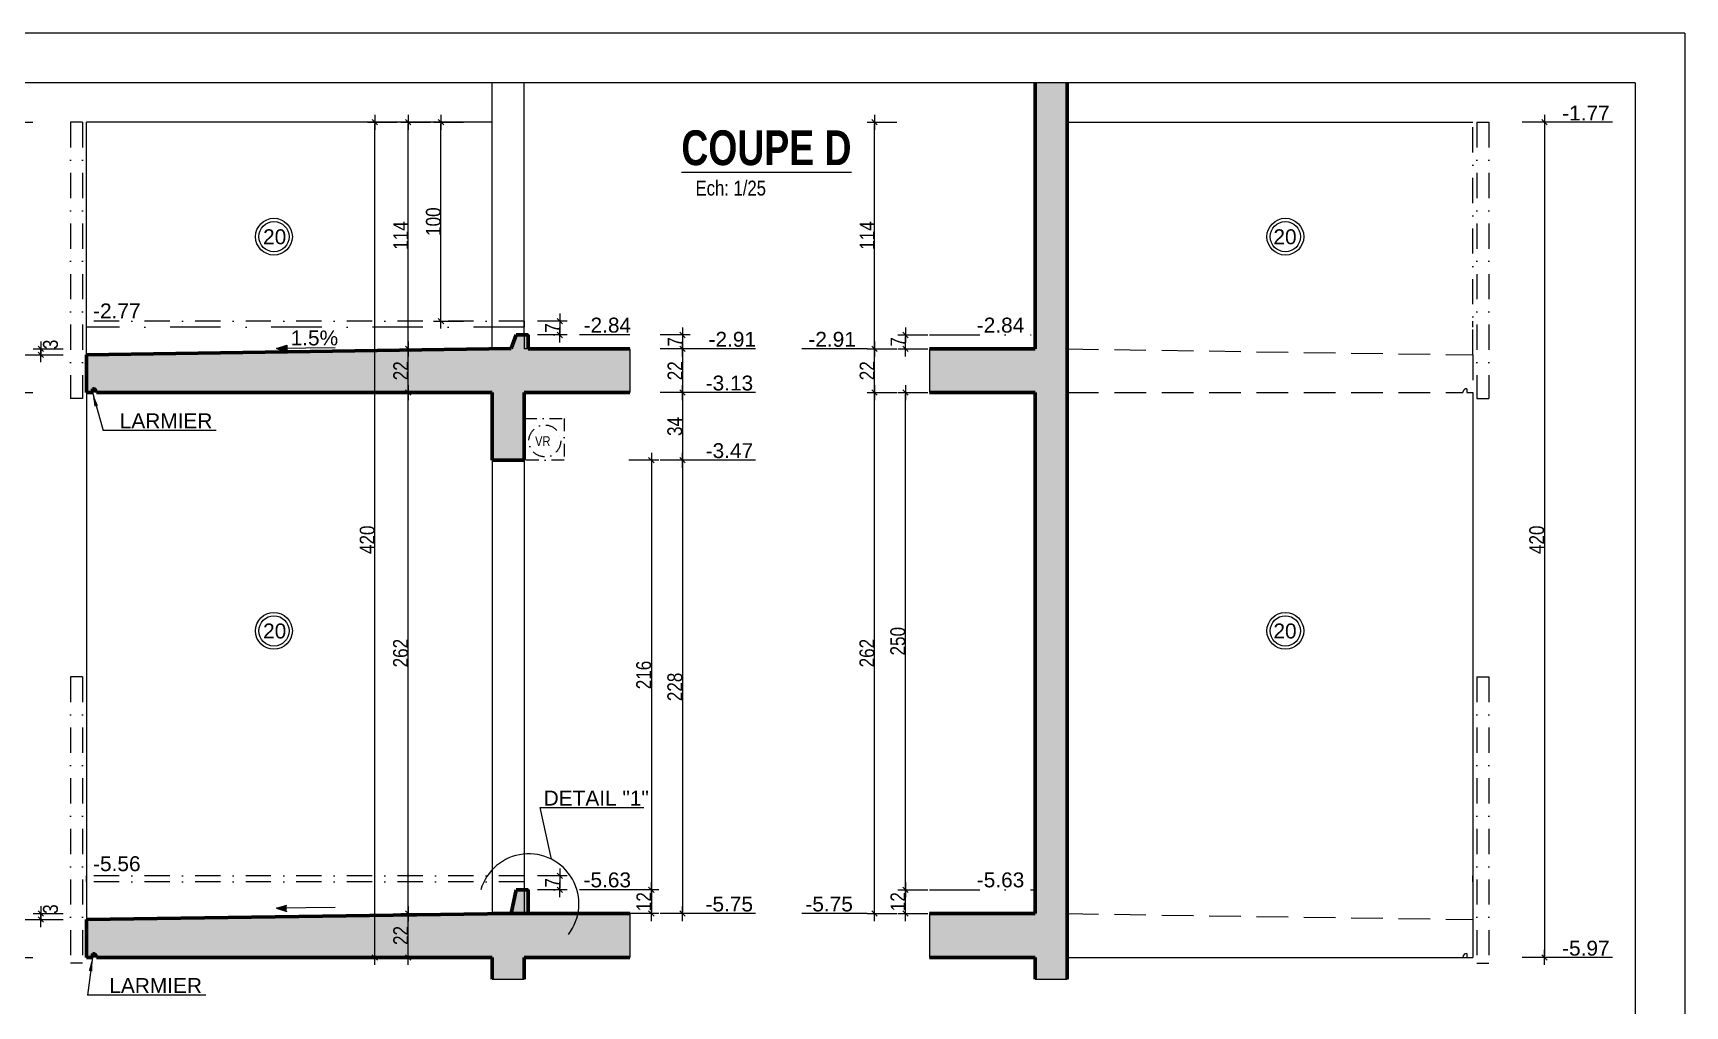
# Model space of a CAD drawing. Header units: millimetres. Extents: x -1921 to 5237, y 0 to 8595.
# Drawn here: x 3576 to 5237, y 7617 to 8595 of the extents above; entities that cross this region are included whole.
import ezdxf
from ezdxf.enums import TextEntityAlignment as Align

# ---------------------------------------------------------------- set-up
doc = ezdxf.new("R2010")
doc.units = ezdxf.units.MM
for name, pattern in [('CACHE2', [4.7625, 3.175, -1.5875]), ('CACHEX2', [19.05, 12.7, -6.35]), ('TIRETPTX2', [50.8, 25.4, -12.7, 0, -12.7])]:
    doc.linetypes.add(name, pattern=pattern)
for name, color, linetype, lineweight in [('01_Cad_1_', 5, 'Continuous', 9), ('01_murs_coup', 5, 'Continuous', 60), ('01_tram_axes', 2, 'TIRETPTX2', 9)]:
    doc.layers.add(name, color=color, linetype=linetype, lineweight=lineweight)
for name, color, linetype in [('01_cote_gen', 4, 'Continuous'), ('01_linteaux', 2, 'Continuous'), ('01_poch_BN', 9, 'Continuous'), ('01_poch_murs', 253, 'Continuous'), ('01_texte', 230, 'Continuous'), ('AA_COTES', 2, 'Continuous')]:
    doc.layers.add(name, color=color, linetype=linetype)
doc.styles.add('ARIAL', font='arial.ttf')
doc.styles.add('impact', font='impact.ttf')
doc.styles.add('MATTE_TXT', font='arial.ttf')
doc.styles.add('STYLE2', font='ARIALN.TTF')
doc.dimstyles.new('JB25', dxfattribs={"dimscale": 0.1, "dimtxt": 150, "dimasz": 15, "dimexe": 0.1, "dimexo": 0.1, "dimgap": 0.09, "dimtad": 1, "dimdec": 1, "dimlfac": 0.5, "dimdsep": 46, "dimtxsty": 'STYLE2', "dimblk1": 'BOND_G', "dimblk2": 'BOND_D', "dimsah": 1, "dimcen": 1.5, "dimdle": 0.01, "dimse1": 1, "dimse2": 1, "dimclrd": 4, "dimclre": 2, "dimclrt": 6, "dimazin": 2, "dimtfac": 2.333333, "dimtdec": 1, "dimtix": 1, "dimtmove": 2, "dimatfit": 3, "dimldrblk": 'BOND_G', "dimfxl": 1, "dimtolj": 1, "dimtzin": 0, "dimarcsym": 0})

# ---------------------------------------------------------------- blocks, each defined once
blk = doc.blocks.new('BOND_G')
at = {"layer": 'AA_COTES', "color": 0}
for p, q in [((0, -5), (0, 15)), ((5, 0), (-5, 0)), ((1.8, 1.8), (-1.8, -1.8))]:
    blk.add_line(p, q, dxfattribs=at)
blk = doc.blocks.new('BOND_D')
at = {"layer": 'AA_COTES', "color": 0}
for p, q in [((5, 0), (-5, 0)), ((-1.8, -1.8), (1.8, 1.8)), ((0, 5), (0, -15))]:
    blk.add_line(p, q, dxfattribs=at)
blk = doc.blocks.new('*D492')
at = {"layer": '01_cote_gen', "color": 4, "lineweight": -2, "ltscale": 2, "transparency": 16777216}
blk.add_line((3553.5, 7667.1), (3553.5, 7702.1), dxfattribs=at)
at = {"layer": 'DEFPOINTS', "color": 0, "ltscale": 2}
for p in [(3553.5, 7703.6), (3602, 7703.6), (3602, 7665.6)]:
    blk.add_point(p, dxfattribs=at)
at = {"layer": '01_cote_gen', "color": 4, "lineweight": -2, "ltscale": 2, "transparency": 16777216, "xscale": 1.5, "yscale": 1.5, "zscale": 1.5}
for name, p, rotation in [('BOND_D', (3553.5, 7703.6), 90), ('BOND_G', (3553.5, 7665.6), 270)]:
    blk.add_blockref(name, p, dxfattribs=dict(at, rotation=rotation))
at = {"layer": '01_cote_gen', "color": 6, "ltscale": 2, "transparency": 16777216, "insert": (3545.9, 7684.6), "char_height": 15, "attachment_point": 5, "rotation": 90, "style": 'STYLE2'}
blk.add_mtext('\\A1;19', dxfattribs=at)
blk = doc.blocks.new('*D493')
at = {"layer": '01_cote_gen', "color": 4, "lineweight": -2, "ltscale": 2, "transparency": 16777216}
blk.add_line((3584, 7705.1), (3584, 7708.1), dxfattribs=at)
at = {"layer": 'DEFPOINTS', "color": 0, "ltscale": 2}
for p in [(3584, 7709.6), (4109.8, 7709.6), (3632.5, 7703.6)]:
    blk.add_point(p, dxfattribs=at)
at = {"layer": '01_cote_gen', "color": 4, "lineweight": -2, "ltscale": 2, "transparency": 16777216, "xscale": 1.5, "yscale": 1.5, "zscale": 1.5}
for name, p, rotation in [('BOND_D', (3584, 7709.6), 90), ('BOND_G', (3584, 7703.6), 270)]:
    blk.add_blockref(name, p, dxfattribs=dict(at, rotation=rotation))
at = {"layer": '01_cote_gen', "color": 6, "ltscale": 2, "transparency": 16777216, "insert": (3593.9, 7714.1), "char_height": 15, "attachment_point": 5, "rotation": 90, "style": 'STYLE2'}
blk.add_mtext('\\A1;3', dxfattribs=at)
blk = doc.blocks.new('*D494')
at = {"layer": '01_cote_gen', "color": 4, "lineweight": -2, "ltscale": 2, "transparency": 16777216}
blk.add_line((3553.5, 8235.1), (3553.5, 8270.1), dxfattribs=at)
at = {"layer": 'DEFPOINTS', "color": 0, "ltscale": 2}
for p in [(3553.5, 8271.6), (3602, 8271.6), (3602, 8233.6)]:
    blk.add_point(p, dxfattribs=at)
at = {"layer": '01_cote_gen', "color": 4, "lineweight": -2, "ltscale": 2, "transparency": 16777216, "xscale": 1.5, "yscale": 1.5, "zscale": 1.5}
for name, p, rotation in [('BOND_D', (3553.5, 8271.6), 90), ('BOND_G', (3553.5, 8233.6), 270)]:
    blk.add_blockref(name, p, dxfattribs=dict(at, rotation=rotation))
at = {"layer": '01_cote_gen', "color": 6, "ltscale": 2, "transparency": 16777216, "insert": (3545.9, 8252.6), "char_height": 15, "attachment_point": 5, "rotation": 90, "style": 'STYLE2'}
blk.add_mtext('\\A1;19', dxfattribs=at)
blk = doc.blocks.new('*D495')
at = {"layer": '01_cote_gen', "color": 4, "lineweight": -2, "ltscale": 2, "transparency": 16777216}
blk.add_line((3584, 8273.1), (3584, 8276.1), dxfattribs=at)
at = {"layer": 'DEFPOINTS', "color": 0, "ltscale": 2}
for p in [(3584, 8277.6), (4109.8, 8277.6), (3632.5, 8271.6)]:
    blk.add_point(p, dxfattribs=at)
at = {"layer": '01_cote_gen', "color": 4, "lineweight": -2, "ltscale": 2, "transparency": 16777216, "xscale": 1.5, "yscale": 1.5, "zscale": 1.5}
for name, p, rotation in [('BOND_D', (3584, 8277.6), 90), ('BOND_G', (3584, 8271.6), 270)]:
    blk.add_blockref(name, p, dxfattribs=dict(at, rotation=rotation))
at = {"layer": '01_cote_gen', "color": 6, "ltscale": 2, "transparency": 16777216, "insert": (3593.9, 8282.1), "char_height": 15, "attachment_point": 5, "rotation": 90, "style": 'STYLE2'}
blk.add_mtext('\\A1;3', dxfattribs=at)
blk = doc.blocks.new('*D496')
at = {"layer": '01_cote_gen', "color": 4, "lineweight": -2, "ltscale": 2, "transparency": 16777216}
blk.add_line((4106, 7746.1), (4106, 7735.1), dxfattribs=at)
at = {"layer": 'DEFPOINTS', "color": 0, "ltscale": 2}
for p in [(4070, 7747.6), (4103.5, 7733.6), (4106, 7733.6)]:
    blk.add_point(p, dxfattribs=at)
at = {"layer": '01_cote_gen', "color": 4, "lineweight": -2, "ltscale": 2, "transparency": 16777216, "xscale": 1.5, "yscale": 1.5, "zscale": 1.5}
for name, p, rotation in [('BOND_G', (4106, 7747.6), 90), ('BOND_D', (4106, 7733.6), 270)]:
    blk.add_blockref(name, p, dxfattribs=dict(at, rotation=rotation))
at = {"layer": '01_cote_gen', "color": 6, "ltscale": 2, "transparency": 16777216, "insert": (4098.5, 7740.6), "char_height": 15, "attachment_point": 5, "rotation": 90, "style": 'STYLE2'}
blk.add_mtext('\\A1;7', dxfattribs=at)
blk = doc.blocks.new('*D497')
at = {"layer": '01_cote_gen', "color": 4, "lineweight": -2, "ltscale": 2, "transparency": 16777216}
blk.add_line((4106, 8304.1), (4106, 8293.1), dxfattribs=at)
at = {"layer": 'DEFPOINTS', "color": 0, "ltscale": 2}
for p in [(4070, 8305.6), (4103.5, 8291.6), (4106, 8291.6)]:
    blk.add_point(p, dxfattribs=at)
at = {"layer": '01_cote_gen', "color": 4, "lineweight": -2, "ltscale": 2, "transparency": 16777216, "xscale": 1.5, "yscale": 1.5, "zscale": 1.5}
for name, p, rotation in [('BOND_G', (4106, 8305.6), 90), ('BOND_D', (4106, 8291.6), 270)]:
    blk.add_blockref(name, p, dxfattribs=dict(at, rotation=rotation))
at = {"layer": '01_cote_gen', "color": 6, "ltscale": 2, "transparency": 16777216, "insert": (4098.5, 8298.6), "char_height": 15, "attachment_point": 5, "rotation": 90, "style": 'STYLE2'}
blk.add_mtext('\\A1;7', dxfattribs=at)
blk = doc.blocks.new('*D498')
at = {"layer": '01_cote_gen', "color": 4, "lineweight": -2, "ltscale": 2, "transparency": 16777216}
blk.add_line((4198, 8164.1), (4198, 7735.1), dxfattribs=at)
at = {"layer": 'DEFPOINTS', "color": 0, "ltscale": 2}
for p in [(4070, 8165.6), (4070, 7733.6), (4198, 7733.6)]:
    blk.add_point(p, dxfattribs=at)
at = {"layer": '01_cote_gen', "color": 4, "lineweight": -2, "ltscale": 2, "transparency": 16777216, "xscale": 1.5, "yscale": 1.5, "zscale": 1.5}
for name, p, rotation in [('BOND_G', (4198, 8165.6), 90), ('BOND_D', (4198, 7733.6), 270)]:
    blk.add_blockref(name, p, dxfattribs=dict(at, rotation=rotation))
at = {"layer": '01_cote_gen', "color": 6, "ltscale": 2, "transparency": 16777216, "insert": (4190.4, 7949.6), "char_height": 15, "attachment_point": 5, "rotation": 90, "style": 'STYLE2'}
blk.add_mtext('\\A1;216', dxfattribs=at)
blk = doc.blocks.new('*D499')
at = {"layer": '01_cote_gen', "color": 4, "lineweight": -2, "ltscale": 2, "transparency": 16777216}
blk.add_line((4198, 7732.1), (4198, 7711.1), dxfattribs=at)
at = {"layer": 'DEFPOINTS', "color": 0, "ltscale": 2}
for p in [(4190.5, 7733.6), (4176.5, 7709.6), (4198, 7709.6)]:
    blk.add_point(p, dxfattribs=at)
at = {"layer": '01_cote_gen', "color": 4, "lineweight": -2, "ltscale": 2, "transparency": 16777216, "xscale": 1.5, "yscale": 1.5, "zscale": 1.5}
for name, p, rotation in [('BOND_G', (4198, 7733.6), 90), ('BOND_D', (4198, 7709.6), 270)]:
    blk.add_blockref(name, p, dxfattribs=dict(at, rotation=rotation))
at = {"layer": '01_cote_gen', "color": 6, "ltscale": 2, "transparency": 16777216, "insert": (4190.5, 7721.6), "char_height": 15, "attachment_point": 5, "rotation": 90, "style": 'STYLE2'}
blk.add_mtext('\\A1;12', dxfattribs=at)
blk = doc.blocks.new('*D500')
at = {"layer": '01_cote_gen', "color": 4, "lineweight": -2, "ltscale": 2, "transparency": 16777216}
blk.add_line((4229.4, 8232.1), (4229.4, 8167.1), dxfattribs=at)
at = {"layer": 'DEFPOINTS', "color": 0, "ltscale": 2}
for p in [(4176.5, 8233.6), (4176.5, 8165.6), (4229.4, 8165.6)]:
    blk.add_point(p, dxfattribs=at)
at = {"layer": '01_cote_gen', "color": 4, "lineweight": -2, "ltscale": 2, "transparency": 16777216, "xscale": 1.5, "yscale": 1.5, "zscale": 1.5}
for name, p, rotation in [('BOND_G', (4229.4, 8233.6), 90), ('BOND_D', (4229.4, 8165.6), 270)]:
    blk.add_blockref(name, p, dxfattribs=dict(at, rotation=rotation))
at = {"layer": '01_cote_gen', "color": 6, "ltscale": 2, "transparency": 16777216, "insert": (4221.7, 8199.6), "char_height": 15, "attachment_point": 5, "rotation": 90, "style": 'STYLE2'}
blk.add_mtext('\\A1;34', dxfattribs=at)
blk = doc.blocks.new('*D501')
at = {"layer": '01_cote_gen', "color": 4, "lineweight": -2, "ltscale": 2, "transparency": 16777216}
blk.add_line((4229.4, 8164.1), (4229.4, 7711.1), dxfattribs=at)
at = {"layer": 'DEFPOINTS', "color": 0, "ltscale": 2}
for p in [(4221.9, 8165.6), (4205.5, 7709.6), (4229.4, 7709.6)]:
    blk.add_point(p, dxfattribs=at)
at = {"layer": '01_cote_gen', "color": 4, "lineweight": -2, "ltscale": 2, "transparency": 16777216, "xscale": 1.5, "yscale": 1.5, "zscale": 1.5}
for name, p, rotation in [('BOND_G', (4229.4, 8165.6), 90), ('BOND_D', (4229.4, 7709.6), 270)]:
    blk.add_blockref(name, p, dxfattribs=dict(at, rotation=rotation))
at = {"layer": '01_cote_gen', "color": 6, "ltscale": 2, "transparency": 16777216, "insert": (4221.7, 7937.6), "char_height": 15, "attachment_point": 5, "rotation": 90, "style": 'STYLE2'}
blk.add_mtext('\\A1;228', dxfattribs=at)
blk = doc.blocks.new('*D502')
at = {"layer": '01_cote_gen', "color": 4, "lineweight": -2, "ltscale": 2, "transparency": 16777216}
blk.add_line((4229.4, 8276.1), (4229.4, 8235.1), dxfattribs=at)
at = {"layer": 'DEFPOINTS', "color": 0, "ltscale": 2}
for p in [(4176.5, 8277.6), (4176.5, 8233.6), (4229.4, 8233.6)]:
    blk.add_point(p, dxfattribs=at)
at = {"layer": '01_cote_gen', "color": 4, "lineweight": -2, "ltscale": 2, "transparency": 16777216, "xscale": 1.5, "yscale": 1.5, "zscale": 1.5}
for name, p, rotation in [('BOND_G', (4229.4, 8277.6), 90), ('BOND_D', (4229.4, 8233.6), 270)]:
    blk.add_blockref(name, p, dxfattribs=dict(at, rotation=rotation))
at = {"layer": '01_cote_gen', "color": 6, "ltscale": 2, "transparency": 16777216, "insert": (4221.8, 8255.6), "char_height": 15, "attachment_point": 5, "rotation": 90, "style": 'STYLE2'}
blk.add_mtext('\\A1;22', dxfattribs=at)
blk = doc.blocks.new('*D503')
at = {"layer": '01_cote_gen', "color": 4, "lineweight": -2, "ltscale": 2, "transparency": 16777216}
blk.add_line((4229.4, 8290.1), (4229.4, 8279.1), dxfattribs=at)
at = {"layer": 'DEFPOINTS', "color": 0, "ltscale": 2}
for p in [(4176.5, 8291.6), (4176.5, 8277.6), (4229.4, 8277.6)]:
    blk.add_point(p, dxfattribs=at)
at = {"layer": '01_cote_gen', "color": 4, "lineweight": -2, "ltscale": 2, "transparency": 16777216, "xscale": 1.5, "yscale": 1.5, "zscale": 1.5}
for name, p, rotation in [('BOND_G', (4229.4, 8291.6), 90), ('BOND_D', (4229.4, 8277.6), 270)]:
    blk.add_blockref(name, p, dxfattribs=dict(at, rotation=rotation))
at = {"layer": '01_cote_gen', "color": 6, "ltscale": 2, "transparency": 16777216, "insert": (4221.9, 8284.6), "char_height": 15, "attachment_point": 5, "rotation": 90, "style": 'STYLE2'}
blk.add_mtext('\\A1;7', dxfattribs=at)
blk = doc.blocks.new('*D505')
at = {"layer": '01_cote_gen', "color": 4, "lineweight": -2, "ltscale": 2, "transparency": 16777216}
blk.add_line((3553.5, 8273.1), (3553.5, 8504.1), dxfattribs=at)
at = {"layer": 'DEFPOINTS', "color": 0, "ltscale": 2}
for p in [(3553.5, 8505.6), (3650, 8505.6), (3561, 8271.6)]:
    blk.add_point(p, dxfattribs=at)
at = {"layer": '01_cote_gen', "color": 4, "lineweight": -2, "ltscale": 2, "transparency": 16777216, "xscale": 1.5, "yscale": 1.5, "zscale": 1.5}
for name, p, rotation in [('BOND_D', (3553.5, 8505.6), 90), ('BOND_G', (3553.5, 8271.6), 270)]:
    blk.add_blockref(name, p, dxfattribs=dict(at, rotation=rotation))
at = {"layer": '01_cote_gen', "color": 6, "ltscale": 2, "transparency": 16777216, "insert": (3546, 8388.6), "char_height": 15, "attachment_point": 5, "rotation": 90, "style": 'STYLE2'}
blk.add_mtext('\\A1;117', dxfattribs=at)
blk = doc.blocks.new('*D506')
at = {"layer": '01_cote_gen', "color": 4, "lineweight": -2, "ltscale": 2, "transparency": 16777216}
blk.add_line((3986.5, 8307.1), (3986.5, 8504.1), dxfattribs=at)
at = {"layer": 'DEFPOINTS', "color": 0, "ltscale": 2}
for p in [(3986.5, 8505.6), (3989, 8505.6), (3989, 8305.6)]:
    blk.add_point(p, dxfattribs=at)
at = {"layer": '01_cote_gen', "color": 4, "lineweight": -2, "ltscale": 2, "transparency": 16777216, "xscale": 1.5, "yscale": 1.5, "zscale": 1.5}
for name, p, rotation in [('BOND_D', (3986.5, 8505.6), 90), ('BOND_G', (3986.5, 8305.6), 270)]:
    blk.add_blockref(name, p, dxfattribs=dict(at, rotation=rotation))
at = {"layer": '01_cote_gen', "color": 6, "ltscale": 2, "transparency": 16777216, "insert": (3978.9, 8405.6), "char_height": 15, "attachment_point": 5, "rotation": 90, "style": 'STYLE2'}
blk.add_mtext('\\A1;100', dxfattribs=at)
blk = doc.blocks.new('*D507')
at = {"layer": '01_cote_gen', "color": 4, "lineweight": -2, "ltscale": 2, "transparency": 16777216}
blk.add_line((3953.5, 7667.1), (3953.5, 7708.1), dxfattribs=at)
at = {"layer": 'DEFPOINTS', "color": 0, "ltscale": 2}
for p in [(3953.5, 7709.6), (4145, 7709.6), (4145, 7665.6)]:
    blk.add_point(p, dxfattribs=at)
at = {"layer": '01_cote_gen', "color": 4, "lineweight": -2, "ltscale": 2, "transparency": 16777216, "xscale": 1.5, "yscale": 1.5, "zscale": 1.5}
for name, p, rotation in [('BOND_D', (3953.5, 7709.6), 90), ('BOND_G', (3953.5, 7665.6), 270)]:
    blk.add_blockref(name, p, dxfattribs=dict(at, rotation=rotation))
at = {"layer": '01_cote_gen', "color": 6, "ltscale": 2, "transparency": 16777216, "insert": (3946, 7687.6), "char_height": 15, "attachment_point": 5, "rotation": 90, "style": 'STYLE2'}
blk.add_mtext('\\A1;22', dxfattribs=at)
blk = doc.blocks.new('*D508')
at = {"layer": '01_cote_gen', "color": 4, "lineweight": -2, "ltscale": 2, "transparency": 16777216}
blk.add_line((3953.5, 7711.1), (3953.5, 8232.1), dxfattribs=at)
at = {"layer": 'DEFPOINTS', "color": 0, "ltscale": 2}
for p in [(3953.5, 8233.6), (3989.5, 8233.6), (4145, 7709.6)]:
    blk.add_point(p, dxfattribs=at)
at = {"layer": '01_cote_gen', "color": 4, "lineweight": -2, "ltscale": 2, "transparency": 16777216, "xscale": 1.5, "yscale": 1.5, "zscale": 1.5}
for name, p, rotation in [('BOND_D', (3953.5, 8233.6), 90), ('BOND_G', (3953.5, 7709.6), 270)]:
    blk.add_blockref(name, p, dxfattribs=dict(at, rotation=rotation))
at = {"layer": '01_cote_gen', "color": 6, "ltscale": 2, "transparency": 16777216, "insert": (3945.9, 7971.6), "char_height": 15, "attachment_point": 5, "rotation": 90, "style": 'STYLE2'}
blk.add_mtext('\\A1;262', dxfattribs=at)
blk = doc.blocks.new('*D509')
at = {"layer": '01_cote_gen', "color": 4, "lineweight": -2, "ltscale": 2, "transparency": 16777216}
blk.add_line((3953.5, 8235.1), (3953.5, 8276.1), dxfattribs=at)
at = {"layer": 'DEFPOINTS', "color": 0, "ltscale": 2}
for p in [(3953.5, 8277.6), (4138.5, 8277.6), (3989.5, 8233.6)]:
    blk.add_point(p, dxfattribs=at)
at = {"layer": '01_cote_gen', "color": 4, "lineweight": -2, "ltscale": 2, "transparency": 16777216, "xscale": 1.5, "yscale": 1.5, "zscale": 1.5}
for name, p, rotation in [('BOND_D', (3953.5, 8277.6), 90), ('BOND_G', (3953.5, 8233.6), 270)]:
    blk.add_blockref(name, p, dxfattribs=dict(at, rotation=rotation))
at = {"layer": '01_cote_gen', "color": 6, "ltscale": 2, "transparency": 16777216, "insert": (3946, 8255.6), "char_height": 15, "attachment_point": 5, "rotation": 90, "style": 'STYLE2'}
blk.add_mtext('\\A1;22', dxfattribs=at)
blk = doc.blocks.new('*D510')
at = {"layer": '01_cote_gen', "color": 4, "lineweight": -2, "ltscale": 2, "transparency": 16777216}
blk.add_line((3953.5, 8279.1), (3953.5, 8504.1), dxfattribs=at)
at = {"layer": 'DEFPOINTS', "color": 0, "ltscale": 2}
for p in [(3953.5, 8505.6), (4009, 8505.6), (4138.5, 8277.6)]:
    blk.add_point(p, dxfattribs=at)
at = {"layer": '01_cote_gen', "color": 4, "lineweight": -2, "ltscale": 2, "transparency": 16777216, "xscale": 1.5, "yscale": 1.5, "zscale": 1.5}
for name, p, rotation in [('BOND_D', (3953.5, 8505.6), 90), ('BOND_G', (3953.5, 8277.6), 270)]:
    blk.add_blockref(name, p, dxfattribs=dict(at, rotation=rotation))
at = {"layer": '01_cote_gen', "color": 6, "ltscale": 2, "transparency": 16777216, "insert": (3946, 8391.6), "char_height": 15, "attachment_point": 5, "rotation": 90, "style": 'STYLE2'}
blk.add_mtext('\\A1;114', dxfattribs=at)
blk = doc.blocks.new('*D511')
at = {"layer": '01_cote_gen', "color": 4, "lineweight": -2, "ltscale": 2, "transparency": 16777216}
blk.add_line((3920, 7667.1), (3920, 8504.1), dxfattribs=at)
at = {"layer": 'DEFPOINTS', "color": 0, "ltscale": 2}
for p in [(3920, 8505.6), (4013.5, 8505.6), (4013.5, 7665.6)]:
    blk.add_point(p, dxfattribs=at)
at = {"layer": '01_cote_gen', "color": 4, "lineweight": -2, "ltscale": 2, "transparency": 16777216, "xscale": 1.5, "yscale": 1.5, "zscale": 1.5}
for name, p, rotation in [('BOND_D', (3920, 8505.6), 90), ('BOND_G', (3920, 7665.6), 270)]:
    blk.add_blockref(name, p, dxfattribs=dict(at, rotation=rotation))
at = {"layer": '01_cote_gen', "color": 6, "ltscale": 2, "transparency": 16777216, "insert": (3912.4, 8085.6), "char_height": 15, "attachment_point": 5, "rotation": 90, "style": 'STYLE2'}
blk.add_mtext('\\A1;420', dxfattribs=at)
blk = doc.blocks.new('*D512')
at = {"layer": '01_cote_gen', "color": 4, "lineweight": -2, "ltscale": 2, "transparency": 16777216}
blk.add_line((5096, 8504.1), (5096, 7667.1), dxfattribs=at)
at = {"layer": 'DEFPOINTS', "color": 0, "ltscale": 2}
for p in [(4998, 8505.6), (4980, 7665.6), (5096, 7665.6)]:
    blk.add_point(p, dxfattribs=at)
at = {"layer": '01_cote_gen', "color": 4, "lineweight": -2, "ltscale": 2, "transparency": 16777216, "xscale": 1.5, "yscale": 1.5, "zscale": 1.5}
for name, p, rotation in [('BOND_G', (5096, 8505.6), 90), ('BOND_D', (5096, 7665.6), 270)]:
    blk.add_blockref(name, p, dxfattribs=dict(at, rotation=rotation))
at = {"layer": '01_cote_gen', "color": 6, "ltscale": 2, "transparency": 16777216, "insert": (5088.4, 8085.6), "char_height": 15, "attachment_point": 5, "rotation": 90, "style": 'STYLE2'}
blk.add_mtext('\\A1;420', dxfattribs=at)
blk = doc.blocks.new('*D513')
at = {"layer": '01_cote_gen', "color": 4, "lineweight": -2, "ltscale": 2, "transparency": 16777216}
blk.add_line((4422.5, 7711.1), (4422.5, 8232.1), dxfattribs=at)
at = {"layer": 'DEFPOINTS', "color": 0, "ltscale": 2}
for p in [(4422.5, 8233.6), (4477.5, 8233.6), (4477.5, 7709.6)]:
    blk.add_point(p, dxfattribs=at)
at = {"layer": '01_cote_gen', "color": 4, "lineweight": -2, "ltscale": 2, "transparency": 16777216, "xscale": 1.5, "yscale": 1.5, "zscale": 1.5}
for name, p, rotation in [('BOND_D', (4422.5, 8233.6), 90), ('BOND_G', (4422.5, 7709.6), 270)]:
    blk.add_blockref(name, p, dxfattribs=dict(at, rotation=rotation))
at = {"layer": '01_cote_gen', "color": 6, "ltscale": 2, "transparency": 16777216, "insert": (4414.9, 7971.6), "char_height": 15, "attachment_point": 5, "rotation": 90, "style": 'STYLE2'}
blk.add_mtext('\\A1;262', dxfattribs=at)
blk = doc.blocks.new('*D514')
at = {"layer": '01_cote_gen', "color": 4, "lineweight": -2, "ltscale": 2, "transparency": 16777216}
blk.add_line((4453.5, 7711.1), (4453.5, 7732.1), dxfattribs=at)
at = {"layer": 'DEFPOINTS', "color": 0, "ltscale": 2}
for p in [(4453.5, 7733.6), (4477.5, 7733.6), (4477.5, 7709.6)]:
    blk.add_point(p, dxfattribs=at)
at = {"layer": '01_cote_gen', "color": 4, "lineweight": -2, "ltscale": 2, "transparency": 16777216, "xscale": 1.5, "yscale": 1.5, "zscale": 1.5}
for name, p, rotation in [('BOND_D', (4453.5, 7733.6), 90), ('BOND_G', (4453.5, 7709.6), 270)]:
    blk.add_blockref(name, p, dxfattribs=dict(at, rotation=rotation))
at = {"layer": '01_cote_gen', "color": 6, "ltscale": 2, "transparency": 16777216, "insert": (4446, 7721.6), "char_height": 15, "attachment_point": 5, "rotation": 90, "style": 'STYLE2'}
blk.add_mtext('\\A1;12', dxfattribs=at)
blk = doc.blocks.new('*D515')
at = {"layer": '01_cote_gen', "color": 4, "lineweight": -2, "ltscale": 2, "transparency": 16777216}
blk.add_line((4453.5, 7735.1), (4453.5, 8232.1), dxfattribs=at)
at = {"layer": 'DEFPOINTS', "color": 0, "ltscale": 2}
for p in [(4445, 8233.6), (4453.5, 8233.6), (4461, 7733.6)]:
    blk.add_point(p, dxfattribs=at)
at = {"layer": '01_cote_gen', "color": 4, "lineweight": -2, "ltscale": 2, "transparency": 16777216, "xscale": 1.5, "yscale": 1.5, "zscale": 1.5}
for name, p, rotation in [('BOND_D', (4453.5, 8233.6), 90), ('BOND_G', (4453.5, 7733.6), 270)]:
    blk.add_blockref(name, p, dxfattribs=dict(at, rotation=rotation))
at = {"layer": '01_cote_gen', "color": 6, "ltscale": 2, "transparency": 16777216, "insert": (4445.9, 7983.6), "char_height": 15, "attachment_point": 5, "rotation": 90, "style": 'STYLE2'}
blk.add_mtext('\\A1;250', dxfattribs=at)
blk = doc.blocks.new('*D516')
at = {"layer": '01_cote_gen', "color": 4, "lineweight": -2, "ltscale": 2, "transparency": 16777216}
blk.add_line((4422.5, 8235.1), (4422.5, 8276.1), dxfattribs=at)
at = {"layer": 'DEFPOINTS', "color": 0, "ltscale": 2}
for p in [(4422.5, 8277.6), (4503, 8277.6), (4503, 8233.6)]:
    blk.add_point(p, dxfattribs=at)
at = {"layer": '01_cote_gen', "color": 4, "lineweight": -2, "ltscale": 2, "transparency": 16777216, "xscale": 1.5, "yscale": 1.5, "zscale": 1.5}
for name, p, rotation in [('BOND_D', (4422.5, 8277.6), 90), ('BOND_G', (4422.5, 8233.6), 270)]:
    blk.add_blockref(name, p, dxfattribs=dict(at, rotation=rotation))
at = {"layer": '01_cote_gen', "color": 6, "ltscale": 2, "transparency": 16777216, "insert": (4415, 8255.6), "char_height": 15, "attachment_point": 5, "rotation": 90, "style": 'STYLE2'}
blk.add_mtext('\\A1;22', dxfattribs=at)
blk = doc.blocks.new('*D517')
at = {"layer": '01_cote_gen', "color": 4, "lineweight": -2, "ltscale": 2, "transparency": 16777216}
blk.add_line((4453.5, 8279.1), (4453.5, 8290.1), dxfattribs=at)
at = {"layer": 'DEFPOINTS', "color": 0, "ltscale": 2}
for p in [(4453.5, 8291.6), (4508.5, 8291.6), (4542.5, 8277.6)]:
    blk.add_point(p, dxfattribs=at)
at = {"layer": '01_cote_gen', "color": 4, "lineweight": -2, "ltscale": 2, "transparency": 16777216, "xscale": 1.5, "yscale": 1.5, "zscale": 1.5}
for name, p, rotation in [('BOND_D', (4453.5, 8291.6), 90), ('BOND_G', (4453.5, 8277.6), 270)]:
    blk.add_blockref(name, p, dxfattribs=dict(at, rotation=rotation))
at = {"layer": '01_cote_gen', "color": 6, "ltscale": 2, "transparency": 16777216, "insert": (4446, 8284.6), "char_height": 15, "attachment_point": 5, "rotation": 90, "style": 'STYLE2'}
blk.add_mtext('\\A1;7', dxfattribs=at)
blk = doc.blocks.new('*D813')
at = {"layer": '01_cote_gen', "color": 4, "lineweight": -2, "ltscale": 2, "transparency": 16777216}
blk.add_line((4422.5, 8279.1), (4422.5, 8504.1), dxfattribs=at)
at = {"layer": 'DEFPOINTS', "color": 0, "ltscale": 2}
for p in [(4422.5, 8505.6), (4642.2, 8505.6), (4477.5, 8277.6)]:
    blk.add_point(p, dxfattribs=at)
at = {"layer": '01_cote_gen', "color": 4, "lineweight": -2, "ltscale": 2, "transparency": 16777216, "xscale": 1.5, "yscale": 1.5, "zscale": 1.5}
for name, p, rotation in [('BOND_D', (4422.5, 8505.6), 90), ('BOND_G', (4422.5, 8277.6), 270)]:
    blk.add_blockref(name, p, dxfattribs=dict(at, rotation=rotation))
at = {"layer": '01_cote_gen', "color": 6, "ltscale": 2, "transparency": 16777216, "insert": (4415, 8391.6), "char_height": 15, "attachment_point": 5, "rotation": 90, "style": 'STYLE2'}
blk.add_mtext('\\A1;114', dxfattribs=at)

msp = doc.modelspace()

# ---------------------------------------------------------------- hatches: boundary and pattern name
at = {"layer": '01_poch_murs'}
h = msp.add_hatch(color=256, dxfattribs=at)
h.dxf.hatch_style = 1
h.paths.add_polyline_path([(4616.03, 8545.31), (4584.03, 8545.31), (4584.03, 8277.6), (4477.55, 8277.6), (4477.55, 8233.6), (4584.03, 8233.6), (4584.03, 7709.6), (4477.55, 7709.6), (4477.55, 7665.6), (4584.03, 7665.6), (4584.03, 7643.6), (4616.03, 7643.6)])
h = msp.add_hatch(color=256, dxfattribs=at)
h.dxf.hatch_style = 1
h.paths.add_polyline_path([(4176.52, 8277.6), (4074.03, 8277.6), (4074.03, 8291.6), (4062.03, 8291.6), (4057.09, 8277.88), (3630.03, 8271.6), (3630.03, 8233.6), (3636.03, 8233.6), (3636.03, 8237.6, -0.4142136), (3640.03, 8233.6), (4038.03, 8233.6), (4038.03, 8165.6), (4070.03, 8165.6), (4070.03, 8233.6), (4176.52, 8233.6)])
h.paths.add_polyline_path([(4176.52, 7709.6), (4038.03, 7709.6), (3630.03, 7703.6), (3630.03, 7665.6), (3636.03, 7665.6), (3636.03, 7669.6, -0.4142136), (3640.03, 7665.6), (4038.03, 7665.6), (4038.03, 7643.6), (4070.03, 7643.6), (4070.03, 7665.6), (4176.52, 7665.6)])
h.paths.add_polyline_path([(4074.03, 7733.6), (4062.03, 7733.6), (4057.03, 7709.6), (4074.03, 7709.6)])

# ---------------------------------------------------------------- linework, layer by layer
at = {"layer": '01_Cad_1_'}
for q in [(-702.66, 8595.31), (5237.34, 5880.31)]:
    msp.add_line((5237.34, 8595.31), q, dxfattribs=at)
at = {"layer": '01_Cad_1_', "color": 2}
for q in [(-652.66, 8545.31), (5187.34, 5880.31)]:
    msp.add_line((5187.34, 8545.31), q, dxfattribs=at)
at = {"layer": '01_linteaux'}
for p, q in [((4038.03, 8277.6), (4038.03, 8545.31)), ((4070.03, 8291.6), (4070.03, 8545.31)), ((4038.03, 8505.6), (3630.03, 8505.6)), ((3630.03, 8271.6), (3630.03, 8505.6)), ((4616.03, 8505.6), (5024.03, 8505.6)), ((4074.03, 8277.6), (4070.03, 8277.6)), ((3630.03, 8233.6), (3630.03, 7703.6)), ((5024.03, 8233.6), (5024.03, 7703.6)), ((4038.03, 8165.6), (4038.03, 7709.6)), ((4070.03, 8165.6), (4070.03, 7733.6)), ((4074.03, 7709.6), (4070.03, 7709.6)), ((5024.03, 7703.6), (5024.03, 7665.6)), ((4616.03, 7665.6), (5018.03, 7665.6)), ((5018.03, 7669.6), (5018.03, 7665.6)), ((5018.03, 7665.6), (5024.03, 7665.6))]:
    msp.add_line(p, q, dxfattribs=at)
at = {"layer": '01_linteaux', "linetype": 'CACHEX2', "ltscale": 2}
for p, q in [((4070.03, 8291.6), (4070.03, 8277.6)), ((4070.03, 7733.6), (4070.03, 7709.6))]:
    msp.add_line(p, q, dxfattribs=at)
at = {"layer": '01_linteaux', "linetype": 'CACHE2', "ltscale": 10}
for p, q in [((4616.03, 8277.6), (5024.03, 8271.6)), ((4616.03, 8233.6), (5014.03, 8233.6)), ((4616.03, 7709.6), (5024.03, 7703.6))]:
    msp.add_line(p, q, dxfattribs=at)
at = {"layer": '01_linteaux'}
msp.add_arc((5018.03, 7665.6), 4, 90, 180, dxfattribs=at)
at = {"layer": '01_murs_coup'}
for p, q in [((4584.03, 8545.31), (4584.03, 8277.6)), ((4616.03, 8545.31), (4616.03, 7643.6)), ((4062.03, 8291.6), (4057.09, 8277.88)), ((4074.03, 8291.6), (4062.03, 8291.6)), ((4074.03, 8291.6), (4074.03, 8277.6)), ((4057.09, 8277.88), (3630.03, 8271.6)), ((4176.52, 8277.6), (4074.03, 8277.6)), ((4477.55, 8277.6), (4584.03, 8277.6)), ((3630.03, 8271.6), (3630.03, 8233.6)), ((3636.03, 8233.6), (3630.03, 8233.6)), ((3636.03, 8237.6), (3636.03, 8233.6)), ((4038.03, 8233.6), (3640.03, 8233.6)), ((4038.03, 8233.6), (4038.03, 8165.6)), ((4176.52, 8233.6), (4070.03, 8233.6)), ((4070.03, 8233.6), (4070.03, 8165.6)), ((4477.55, 8233.6), (4584.03, 8233.6)), ((4584.03, 8233.6), (4584.03, 7709.6)), ((4070.03, 8165.6), (4038.03, 8165.6)), ((4062.03, 7733.6), (4057.09, 7709.88)), ((4074.03, 7733.6), (4062.03, 7733.6)), ((4074.03, 7733.6), (4074.03, 7709.6)), ((4057.09, 7709.88), (3630.03, 7703.6)), ((4176.52, 7709.6), (4038.03, 7709.6)), ((4176.52, 7709.6), (4074.03, 7709.6)), ((4477.55, 7709.6), (4584.03, 7709.6)), ((4477.55, 7709.6), (4580.03, 7709.6)), ((3630.03, 7703.6), (3630.03, 7665.6)), ((3636.03, 7665.6), (3630.03, 7665.6)), ((3636.03, 7669.6), (3636.03, 7665.6)), ((4038.03, 7665.6), (3640.03, 7665.6)), ((4038.03, 7665.6), (4038.03, 7643.6)), ((4176.52, 7665.6), (4070.03, 7665.6)), ((4070.03, 7665.6), (4070.03, 7643.6)), ((4477.55, 7665.6), (4584.03, 7665.6)), ((4584.03, 7665.6), (4584.03, 7643.6))]:
    msp.add_line(p, q, dxfattribs=at)
for centre in [(3636.03, 8233.6), (3636.03, 7665.6)]:
    msp.add_arc(centre, 4, 0, 90, dxfattribs=at)
at = {"layer": '01_poch_BN', "ltscale": 2}
for p, q in [((4176.52, 8277.6), (4176.52, 8233.6)), ((4477.55, 8277.6), (4477.55, 8233.6)), ((4176.52, 7709.6), (4176.52, 7665.6)), ((4477.55, 7709.6), (4477.55, 7665.6))]:
    msp.add_line(p, q, dxfattribs=at)
at = {"layer": '01_poch_murs'}
for p, q in [((4038.03, 7643.6), (4070.03, 7643.6)), ((4584.03, 7643.6), (4616.03, 7643.6))]:
    msp.add_line(p, q, dxfattribs=at)
at = {"layer": '01_texte'}
for p, q in [((5164.33, 8505.6), (5103.53, 8505.6)), ((3821.24, 8277.94), (3831.47, 8281.22)), ((3880.06, 8278.8), (3821.24, 8277.94)), ((3821.24, 8277.94), (3831.47, 8274.65)), ((3831.47, 8281.22), (3831.47, 8274.65)), ((4302.63, 8277.6), (4236.86, 8277.6)), ((4415.03, 8277.6), (4349.26, 8277.6)), ((3636.03, 8233.6), (3646.68, 8195.6)), ((4302.63, 8233.6), (4236.86, 8233.6)), ((3760.46, 8195.6), (3646.68, 8195.6)), ((4302.63, 8165.6), (4236.86, 8165.6)), ((4097.66, 7764.27), (4086.33, 7816.2)), ((4086.33, 7816.2), (4190.47, 7816.2)), ((3821.24, 7714.94), (3831.47, 7718.22)), ((3880.06, 7715.8), (3821.24, 7714.94)), ((3821.24, 7714.94), (3831.47, 7711.65)), ((4302.63, 7709.6), (4236.86, 7709.6)), ((4415.03, 7709.6), (4349.26, 7709.6)), ((3636.03, 7665.6), (3630.89, 7627.6)), ((5164.33, 7665.6), (5103.53, 7665.6)), ((3749.96, 7627.6), (3630.89, 7627.6))]:
    msp.add_line(p, q, dxfattribs=at)
for centre, radius in [((3818.53, 8390.46), 18.51), ((3818.53, 8390.46), 15.21), ((4835.53, 8390.46), 18.51), ((4835.53, 8390.46), 15.21), ((3818.53, 7993.96), 18.51), ((3818.53, 7993.96), 15.21), ((4835.53, 7993.96), 18.51), ((4835.53, 7993.96), 15.21)]:
    msp.add_circle(centre, radius, dxfattribs=at)
msp.add_arc((4074.81, 7719.43), 50.32, 322.32435, 163.67277, dxfattribs=at)
for points in [[(3831.47, 8281.22), (3821.24, 8277.94), (3831.47, 8274.65)], [(3636.03, 8233.6), (3641.57, 8220.7), (3639.79, 8220.2)], [(3636.03, 8233.6), (3638, 8219.69), (3639.79, 8220.2)], [(3831.47, 7718.22), (3821.24, 7714.94), (3831.47, 7711.65)], [(3636.03, 7665.6), (3632.32, 7652.06), (3634.16, 7651.81)], [(3636.03, 7665.6), (3636, 7651.56), (3634.16, 7651.81)]]:
    msp.add_solid(points, dxfattribs=at)
at = {"layer": '01_tram_axes'}
for p, q in [((3614.03, 8505.6), (3614.03, 8227.6)), ((3626.03, 8505.6), (3614.03, 8505.6)), ((3626.03, 8505.6), (3626.03, 8227.6)), ((5024.03, 8271.6), (5024.03, 8505.6)), ((5028.03, 8505.6), (5028.03, 8227.6)), ((5028.03, 8505.6), (5040.03, 8505.6)), ((5040.03, 8505.6), (5040.03, 8227.6)), ((4070.03, 8305.6), (3630.03, 8305.6)), ((5024.03, 8299.6), (5024.03, 8305.6)), ((5024.03, 8271.6), (5024.03, 8233.6)), ((3626.03, 8227.6), (3614.03, 8227.6)), ((5018.03, 8237.6), (5018.03, 8233.6)), ((5018.03, 8233.6), (5024.03, 8233.6)), ((5028.03, 8227.6), (5040.03, 8227.6)), ((3626.03, 7947.6), (3614.03, 7947.6)), ((3614.03, 7947.6), (3614.03, 7659.6)), ((3626.03, 7947.6), (3626.03, 7659.6)), ((5028.03, 7947.6), (5040.03, 7947.6)), ((5028.03, 7947.6), (5028.03, 7659.6)), ((5040.03, 7947.6), (5040.03, 7659.6)), ((4070.03, 7747.6), (3630.03, 7747.6)), ((4070.03, 7741.6), (3630.03, 7741.6)), ((3626.03, 7659.6), (3614.03, 7659.6)), ((5028.03, 7659.6), (5040.03, 7659.6))]:
    msp.add_line(p, q, dxfattribs=at)
at = {"layer": '01_tram_axes', "ltscale": 2}
for p, q in [((3630.03, 8299.6), (3630.03, 8305.6)), ((4070.03, 8305.6), (4070.03, 8299.6)), ((4070.03, 8299.6), (3630.03, 8299.6)), ((4176.52, 8291.6), (4074.03, 8291.6)), ((4477.55, 8291.6), (4580.03, 8291.6)), ((3630.03, 7741.6), (3630.03, 7747.6)), ((4070.03, 7747.6), (4070.03, 7741.6)), ((5024.03, 7741.6), (5024.03, 7747.6)), ((4176.52, 7733.6), (4070.03, 7733.6)), ((4176.52, 7733.6), (4074.03, 7733.6)), ((4477.55, 7733.6), (4584.03, 7733.6)), ((4477.55, 7733.6), (4580.03, 7733.6))]:
    msp.add_line(p, q, dxfattribs=at)
at = {"layer": '01_tram_axes', "ltscale": 0.5}
for p, q in [((4070.03, 8207.59), (4110.38, 8207.59)), ((4110.38, 8207.59), (4110.38, 8165.6)), ((4110.38, 8165.6), (4070.03, 8165.6))]:
    msp.add_line(p, q, dxfattribs=at)
msp.add_circle((4090.87, 8185.05), 16, dxfattribs=at)
at = {"layer": '01_tram_axes'}
msp.add_arc((5018.03, 8233.6), 4, 90, 180, dxfattribs=at)

# ---------------------------------------------------------------- texts
at = {"layer": '01_texte', "style": 'ARIAL'}
for s, p in [('-1.77', (5113.89, 8507.34)), ('20', (3807.61, 8382.89)), ('20', (4823.53, 8382.89)), ('-2.77', (3636.64, 8308.32)), ('-2.84', (4129.89, 8294.03)), ('-2.84', (4525.26, 8294.03)), ('1.5%%%', (3835.3, 8281.13)), ('-2.91', (4255.51, 8279.76)), ('-2.91', (4355.91, 8279.76)), ('-3.13', (4252.61, 8235.76)), ('LARMIER', (3663.49, 8197.76)), ('-3.47', (4252.61, 8167.76)), ('20', (3807.61, 7986.39)), ('20', (4823.53, 7986.39)), ('DETAIL "1"', (4089.78, 7818.29)), ('-5.56', (3636.65, 7752.32)), ('-5.63', (4129.83, 7736.03)), ('-5.63', (4525.26, 7736.03)), ('-5.75', (4252.5, 7711.76)), ('-5.75', (4352.9, 7711.76)), ('-5.97', (5113.83, 7667.34)), ('LARMIER', (3652.99, 7629.76))]:
    msp.add_text(s, height=15, dxfattribs=at).set_placement(p)
at = {"layer": '01_texte', "style": 'impact'}
msp.add_text('%%UCOUPE D', height=35, dxfattribs=at).set_placement((4313.73, 8451.92), align=Align.BOTTOM_CENTER)
at = {"layer": '01_texte', "style": 'MATTE_TXT', "width": 0.8}
for s, height, p in [('Ech: 1/25', 15, (4277.85, 8427.36)), ('VR', 10, (4088.84, 8176.81))]:
    msp.add_text(s, height=height, dxfattribs=at).set_placement(p, align=Align.BOTTOM_CENTER)

# ---------------------------------------------------------------- dimensions: what is measured, and where the dimension line sits
at = {"layer": '01_cote_gen', "ltscale": 2}
for base, p1, p2, picture, middle in [((3553.53, 8505.6), (3561.03, 8271.6), (3650.03, 8505.6), '*D505', (3545.99, 8388.6)), ((3920.03, 8505.6), (4013.53, 7665.6), (4013.53, 8505.6), '*D511', (3912.36, 8085.6)), ((3953.53, 8505.6), (4138.53, 8277.6), (4009.03, 8505.6), '*D510', (3945.99, 8391.6)), ((3986.53, 8505.6), (3989.03, 8305.6), (3989.03, 8505.6), '*D506', (3978.86, 8405.6)), ((4422.53, 8505.6), (4477.55, 8277.6), (4642.17, 8505.6), '*D813', (4414.99, 8391.6)), ((5096.03, 7665.6), (4998.03, 8505.6), (4980.03, 7665.6), '*D512', (5088.36, 8085.6)), ((4106.03, 8291.6), (4070.03, 8305.6), (4103.53, 8291.6), '*D497', (4098.52, 8298.6)), ((4229.36, 8277.6), (4176.52, 8291.6), (4176.52, 8277.6), '*D503', (4221.85, 8284.6)), ((4453.53, 8291.6), (4542.53, 8277.6), (4508.55, 8291.6), '*D517', (4446.02, 8284.6)), ((3553.53, 8271.6), (3602.03, 8233.6), (3602.03, 8271.6), '*D494', (3545.86, 8252.6)), ((3953.53, 8277.6), (3989.53, 8233.6), (4138.53, 8277.6), '*D509', (3945.99, 8255.6)), ((4229.36, 8233.6), (4176.52, 8277.6), (4176.52, 8233.6), '*D502', (4221.82, 8255.6)), ((4422.53, 8277.6), (4503.03, 8233.6), (4503.03, 8277.6), '*D516', (4414.99, 8255.6)), ((3953.53, 8233.6), (4145.03, 7709.6), (3989.53, 8233.6), '*D508', (3945.86, 7971.6)), ((4229.36, 8165.6), (4176.52, 8233.6), (4176.52, 8165.6), '*D500', (4221.69, 8199.6)), ((4422.53, 8233.6), (4477.55, 7709.6), (4477.55, 8233.6), '*D513', (4414.86, 7971.6)), ((4453.53, 8233.6), (4461.03, 7733.6), (4445.03, 8233.6), '*D515', (4445.86, 7983.6)), ((4198.03, 7733.6), (4070.03, 8165.6), (4070.03, 7733.6), '*D498', (4190.36, 7949.6)), ((4229.36, 7709.6), (4221.86, 8165.6), (4205.53, 7709.6), '*D501', (4221.69, 7937.6)), ((4106.03, 7733.6), (4070.03, 7747.6), (4103.53, 7733.6), '*D496', (4098.52, 7740.6)), ((4198.03, 7709.6), (4190.53, 7733.6), (4176.52, 7709.6), '*D499', (4190.49, 7721.6)), ((4453.53, 7733.6), (4477.55, 7709.6), (4477.55, 7733.6), '*D514', (4445.99, 7721.6)), ((3553.53, 7703.6), (3602.03, 7665.6), (3602.03, 7703.6), '*D492', (3545.86, 7684.6)), ((3953.53, 7709.6), (4145.03, 7665.6), (4145.03, 7709.6), '*D507', (3945.99, 7687.6))]:
    dim = msp.add_linear_dim(base=base, p1=p1, p2=p2, angle=90, dimstyle='JB25', dxfattribs=at)
    dim.commit()
    dim.dimension.update_dxf_attribs({"geometry": picture, "text_midpoint": middle})
for base, p1, p2, picture, middle in [((3584.03, 8277.6), (3632.53, 8271.6), (4109.78, 8277.6), '*D495', (3593.86, 8282.1)), ((3584.03, 7709.6), (3632.53, 7703.6), (4109.78, 7709.6), '*D493', (3593.86, 7714.1))]:
    dim = msp.add_linear_dim(base=base, p1=p1, p2=p2, angle=90, dimstyle='JB25', dxfattribs=at)
    dim.commit()
    dim.dimension.update_dxf_attribs({"geometry": picture, "text_midpoint": middle, "dimtype": 160})

doc.saveas('drawing.dxf')
